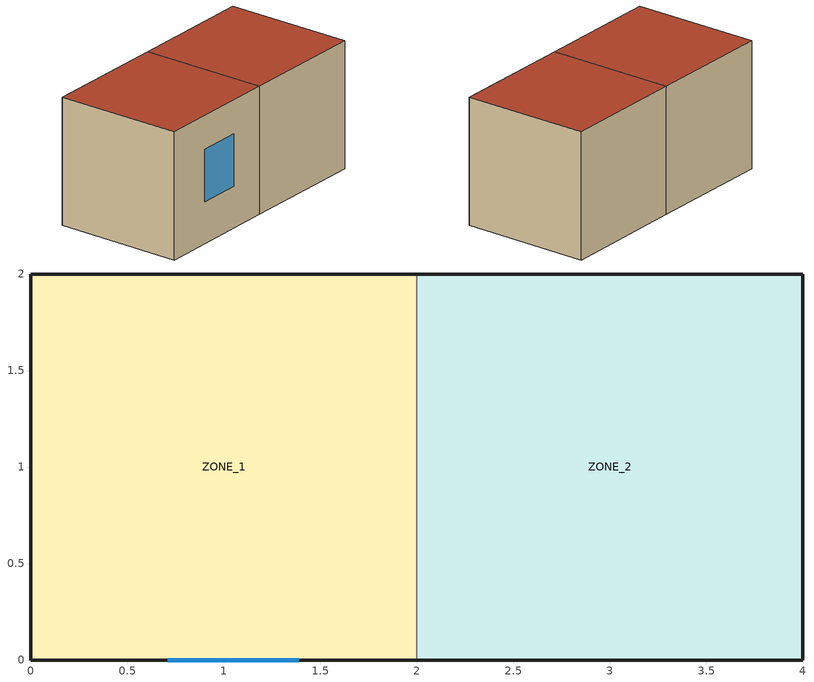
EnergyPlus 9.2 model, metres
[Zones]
ZONE_1
 floor ground (Exterior Floor): 2,2 2,0 0,0 0,2 z0
 wall outside (Exterior Wall): 2,2 0,2 0,0 2,0 z0:2
 wall to ZONE_2 (Interior Wall): 2,0 2,2 z0:2
 window (Exterior Window): 0.71,0 1.39,0 z0.65:1.47
 roof outside (Exterior Roof): 0,2 0,0 2,0 2,2 z2
ZONE_2
 floor ground (Exterior Floor): 4,2 4,0 2,0 2,2 z0
 wall outside (Exterior Wall): 2,0 4,0 4,2 2,2 z0:2
 roof outside (Exterior Roof): 2,2 2,0 4,0 4,2 z2
[Building]
Untitled: North Axis {deg}=0; Terrain=City; Loads Convergence Tolerance Value=0.04; Temperature Convergence Tolerance Value {deltaC}=0.4; Solar Distribution=FullInteriorAndExterior; Maximum Number of Warmup Days=25
[Site:Location]
not used: Latitude {deg}=0; Longitude {deg}=0; Time Zone {hr}=0; Elevation {m}=190
[Material]
Name | Roughness | Thickness {m} | Conductivity {W/m-K} | Density {kg/m3} | Specific Heat {J/kg-K}
I02 50mm insulation board | MediumRough | 0.0508 | 0.03 | 43 | 1210
G01a 19mm gypsum board | MediumSmooth | 0.019 | 0.16 | 800 | 1090
M11 100mm lightweight concrete | MediumRough | 0.1016 | 0.53 | 1280 | 840
F16 Acoustic tile | MediumSmooth | 0.0191 | 0.06 | 368 | 590
M01 100mm brick | MediumRough | 0.1016 | 0.89 | 1920 | 790
M15 200mm heavyweight concrete | MediumRough | 0.2032 | 1.95 | 2240 | 900
[Material:AirGap]
Name | Thermal Resistance {m2-K/W}
F04 Wall air space resistance | 0.15
F05 Ceiling air space resistance | 0.18
[WindowMaterial:Glazing]
Clear 3mm: Optical Data Type=SpectralAverage; Thickness {m}=0.003; Solar Transmittance at Normal Incidence=0.837; Front Side Solar Reflectance at Normal Incidence=0.075; Back Side Solar Reflectance at Normal Incidence=0.075; Visible Transmittance at Normal Incidence=0.898; Front Side Visible Reflectance at Normal Incidence=0.081; Back Side Visible Reflectance at Normal Incidence=0.081; Infrared Transmittance at Normal Incidence=0; Front Side Infrared Hemispherical Emissivity=0.84; Back Side Infrared Hemispherical Emissivity=0.84; Conductivity {W/m-K}=0.9
[WindowMaterial:Gas]
Air 13mm: Gas Type=Air; Thickness {m}=0.0127
[Construction]
Exterior Floor: I02 50mm insulation board, M15 200mm heavyweight concrete
Exterior Wall: M01 100mm brick, M15 200mm heavyweight concrete, I02 50mm insulation board, F04 Wall air space resistance, G01a 19mm gypsum board
Interior Wall: G01a 19mm gypsum board, F04 Wall air space resistance, G01a 19mm gypsum board
Exterior Roof: M11 100mm lightweight concrete, F05 Ceiling air space resistance, F16 Acoustic tile
Exterior Window: Clear 3mm, Air 13mm, Clear 3mm
[HVACTemplate:Thermostat]
Constant Setpoint Thermostat: Constant Heating Setpoint {C}=20; Constant Cooling Setpoint {C}=25
[Zone] Multiplier=1
ZONE_1; ZONE_2
